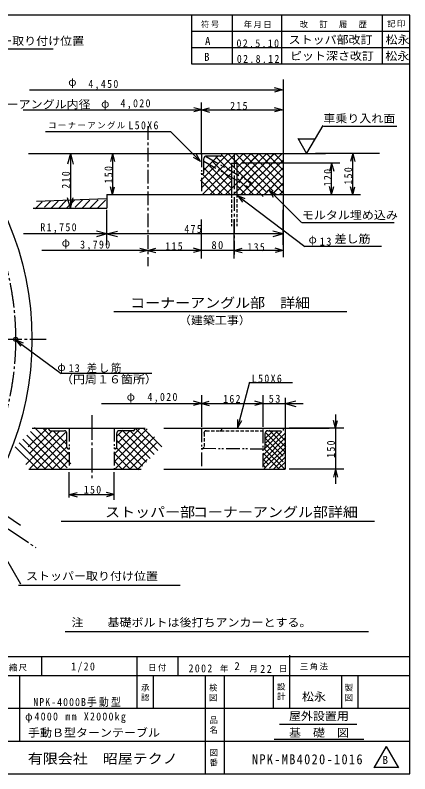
# Model space of a CAD drawing. Units: millimetres, scale not verified. Extents: x -3758 to 3982, y -2808 to 2752.
# Drawn here: x 1088 to 3982, y -2808 to 2752 of the extents above; entities that cross this region are included whole.
import ezdxf
from ezdxf.enums import TextEntityAlignment as Align

# ---------------------------------------------------------------- set-up
doc = ezdxf.new("R2010")
doc.units = ezdxf.units.MM
doc.header["$LTSCALE"] = 20
for name, pattern in [('CHAIN1', [8, 5, -1, 1, -1]), ('CHAIN2', [12, 9, -1, 1, -1]), ('DASHED1', [1.8, 1.2, -0.6]), ('DOUBLE_CHAIN1', [8.8, 5, -1, 0.6, -0.6, 0.6, -1])]:
    doc.linetypes.add(name, pattern=pattern)
doc.layers.add('0-0', color=7, linetype='Continuous')
doc.styles.add('@ＭＳ ゴシック', font='')
doc.styles.add('ＭＳ ゴシック', font='')
doc.styles.get('@ＭＳ ゴシック').set_extended_font_data('@MS Gothic')
doc.styles.get('ＭＳ ゴシック').set_extended_font_data('MS Gothic')

msp = doc.modelspace()

# ---------------------------------------------------------------- linework, layer by layer
at = {"layer": '0-0'}
for p, q in [((2382.5, 2392.92), (2382.5, 2751.88)), ((2682.5, 2396.23), (2682.5, 2751.88)), ((3042.5, 2394.57), (3042.5, 2751.88)), ((3782.5, 2397.89), (3782.5, 2751.88)), ((3982.5, 2631.88), (2382.5, 2631.88)), ((616.04, 2506.06), (1365.83, 2506.06)), ((3982.5, 2511.88), (2382.5, 2511.88)), ((3982.5, 2391.88), (2382.5, 2391.88)), ((3053.83, 2279.71), (3053.83, 978.14)), ((3046.81, 2203.69), (2988.85, 2219.22)), ((1146.3, 2058.26), (3046.81, 2058.26)), ((2455.95, 2057.84), (2397.99, 2073.37)), ((2455.95, 2057.84), (2397.99, 2042.31)), ((2455.95, 2057.84), (2426.8, 2057.84)), ((2455.17, 1731.04), (2455.17, 2111.14)), ((2455.95, 2057.26), (2513.9, 2072.79)), ((2455.95, 2057.26), (2481.6, 2057.26)), ((2455.95, 2057.26), (2513.9, 2041.73)), ((3046.81, 2058.26), (2988.85, 2073.79)), ((3046.81, 2058.26), (2988.85, 2042.73)), ((1310.08, 1900.46), (2226.16, 1900.46)), ((2447.25, 1679.36), (2226.16, 1900.46)), ((3228.16, 1740.02), (3345.64, 1943.5)), ((3348.04, 1937.93), (3887.53, 1937.93)), ((3228.16, 1736.22), (3164.3, 1846.83)), ((3171.07, 1846.59), (3290.96, 1846.59)), ((1185.56, 1736.98), (3363.68, 1736.98)), ((1493.33, 1736.98), (1472.63, 1659.71)), ((1493.33, 1736.98), (1493.33, 1336.98)), ((1493.33, 1736.98), (1514.04, 1659.71)), ((1801.31, 1736.98), (1785.78, 1679.02)), ((1801.31, 1736.98), (1801.31, 1436.98)), ((1801.31, 1736.98), (1816.84, 1679.02)), ((2447.25, 1679.36), (2417.25, 1731.33)), ((2705.25, 1737.38), (2456.22, 1488.35)), ((2648.77, 1737.48), (2457.76, 1546.46)), ((2605.55, 1724.02), (2907.54, 1422.03)), ((2932.85, 1738.71), (2631.58, 1437.44)), ((2653.09, 1733.05), (2935.83, 1450.31)), ((2986.84, 1736.13), (2690.56, 1439.85)), ((2759.16, 1734.72), (2699.28, 1674.84)), ((2711.78, 1730.93), (2980.54, 1462.16)), ((2814, 1732.99), (2715.57, 1634.57)), ((2875.3, 1737.73), (2720.55, 1582.98)), ((3043.68, 1736.4), (2743.84, 1436.56)), ((2760.33, 1738.95), (3057.44, 1441.83)), ((2819.55, 1736.29), (3053.76, 1502.08)), ((2875.04, 1737.38), (3048.96, 1563.45)), ((2931.1, 1737.89), (3052.5, 1616.49)), ((2988.01, 1737.54), (3053.29, 1672.26)), ((3623.4, 1736.98), (3291.35, 1736.98)), ((3563.4, 1736.98), (3547.87, 1679.02)), ((3563.4, 1736.98), (3578.93, 1679.02)), ((3563.4, 1439.39), (3563.4, 1736.98)), ((3760.77, 1736.98), (3590.54, 1736.98)), ((2447.25, 1679.36), (2395.29, 1709.36)), ((2573.2, 1718.47), (2474.04, 1619.31)), ((2533.78, 1682.65), (2672.28, 1544.15)), ((2559.03, 1713.97), (2661.94, 1611.06)), ((3052.69, 1688.84), (2802.82, 1438.97)), ((2665.98, 1641.54), (2460.28, 1435.84)), ((2468.09, 1635.2), (2665.71, 1437.59)), ((2512.59, 1647.27), (2669.97, 1489.89)), ((2674.33, 1667.69), (2713.33, 1667.69)), ((2674.33, 1667.69), (2674.33, 1438.5)), ((2713.33, 1667.69), (2713.33, 1438.5)), ((3468.33, 1667.69), (2752.7, 1667.69)), ((3050.99, 1630.57), (2858.23, 1437.82)), ((3408.33, 1667.69), (3392.8, 1609.73)), ((3408.33, 1667.69), (3423.86, 1609.73)), ((3408.33, 1438.67), (3408.33, 1667.69)), ((2463.12, 1583.61), (2611.07, 1435.65)), ((2670.29, 1589.28), (2521.18, 1440.17)), ((3052.86, 1575.87), (2915.79, 1438.8)), ((2448.01, 1542.15), (2552.39, 1437.77)), ((2667.94, 1530.37), (2575.22, 1437.65)), ((2720.55, 1552.45), (2837.09, 1435.91)), ((3054.73, 1521.17), (2971.91, 1438.36)), ((1801.31, 1436.98), (1785.78, 1494.94)), ((1801.31, 1436.98), (1816.84, 1494.94)), ((2718.23, 1498.2), (2781.5, 1434.93)), ((2950.71, 1469.98), (3187.63, 1233.06)), ((2950.71, 1469.98), (3002.67, 1439.98)), ((2950.71, 1469.98), (2980.71, 1418.02)), ((3054.45, 1464.33), (3028.75, 1438.63)), ((3408.33, 1438.67), (3392.8, 1496.63)), ((3408.33, 1438.67), (3423.86, 1496.63)), ((3563.73, 1436.57), (3548.2, 1494.52)), ((3563.73, 1436.57), (3579.26, 1494.52)), ((3563.73, 1436.57), (3563.73, 1461.16)), ((1758.65, 1405.13), (1243.08, 1386.43)), ((1465.34, 1394.89), (1404.3, 1333.85)), ((1523.66, 1396.64), (1462.62, 1335.6)), ((1493.33, 1336.98), (1472.63, 1414.25)), ((1493.33, 1336.98), (1514.04, 1414.25)), ((1581.01, 1397.42), (1527.72, 1344.13)), ((1636.42, 1396.26), (1576.35, 1336.19)), ((1695.71, 1398.98), (1631.76, 1335.04)), ((1750.15, 1396.85), (1689.11, 1335.82)), ((1760.83, 1436.98), (1760.83, 1336.98)), ((1760.83, 1436.98), (3620.16, 1436.98)), ((2717.33, 1429.67), (3212.46, 1056.96)), ((2717.33, 1429.67), (2772.98, 1407.22)), ((2717.33, 1429.67), (2754.3, 1382.41)), ((1219.52, 1336.98), (1760.83, 1336.98)), ((1285.54, 1384.79), (1234.19, 1333.44)), ((1346.77, 1389.45), (1302.2, 1344.88)), ((1403.15, 1389.26), (1350.83, 1336.94)), ((1760.83, 1069.11), (1760.83, 1325.57)), ((3053.83, 1069.11), (3053.83, 1325.57)), ((2453.83, 968.31), (2453.83, 1255.42)), ((2693.83, 968.31), (2693.83, 1255.42)), ((3190.71, 1233.06), (3867.62, 1233.06)), ((1760.83, 1149.11), (1683.56, 1169.82)), ((1760.35, 1149.32), (1837.63, 1170.03)), ((3053.83, 1149.11), (2976.56, 1169.82)), ((3053.83, 1149.11), (1149.91, 1149.11)), ((1760.83, 1149.11), (1683.56, 1128.41)), ((1760.35, 1149.32), (1784.93, 1149.32)), ((1760.35, 1149.32), (1837.63, 1128.62)), ((3053.83, 1149.11), (2976.56, 1128.41)), ((3211.78, 1059.68), (3775.59, 1059.68)), ((3051.95, 1028.31), (1282.91, 1028.31)), ((2060.22, 1027.08), (2002.27, 1042.61)), ((2060.22, 1027.08), (2002.27, 1011.55)), ((2060.22, 1027.08), (2021.86, 1027.08)), ((2060.99, 1027.85), (2118.95, 1043.38)), ((2060.99, 1027.85), (2093.98, 1027.85)), ((2060.99, 1027.85), (2118.95, 1012.32)), ((2453.83, 1028.31), (2395.87, 1043.84)), ((2453.83, 1028.31), (2395.87, 1043.84)), ((2453.83, 1028.31), (2395.87, 1012.78)), ((2453.83, 1028.31), (2395.87, 1012.78)), ((2693.83, 1028.31), (2751.78, 1043.84)), ((2693.83, 1028.31), (2751.78, 1012.78)), ((3051.95, 1028.31), (2994, 1043.84)), ((3051.95, 1028.31), (2994, 1012.78)), ((1810.5, 578.99), (3519.91, 578.99)), ((1091.34, 373.48), (1424.9, 126.18)), ((1091.34, 373.48), (1147.15, 351.44)), ((1091.34, 373.48), (1128.65, 326.49)), ((1423.46, 129.06), (2088.97, 129.06)), ((2719.84, -270.43), (2809.38, 63.71)), ((2806.41, 60.37), (3121.75, 60.37)), ((2453.83, -33.58), (2453.83, -264.26)), ((2903.83, -33.58), (2903.83, -264.26)), ((3068.83, -51.53), (3068.83, -575.71)), ((1720.05, -93.58), (3200.41, -93.58)), ((2454.38, -93.65), (2396.43, -78.12)), ((2454.38, -93.65), (2396.43, -109.17)), ((2454.38, -93.65), (2429.85, -93.65)), ((2453.83, -93.58), (2511.78, -78.05)), ((2453.83, -93.58), (2511.78, -109.11)), ((2903.83, -93.58), (2845.87, -78.05)), ((2903.83, -93.58), (2845.87, -109.11)), ((3053.85, -93.59), (3060.42, -93.59)), ((3068.63, -93.7), (3146.43, -75.09)), ((3068.63, -93.7), (3081.34, -94.04)), ((3068.63, -93.7), (3145.31, -116.48)), ((2719.84, -270.43), (2719.84, -210.43)), ((2719.84, -270.43), (2749.84, -218.47)), ((3437.2, -275.71), (3421.67, -217.76)), ((3437.2, -175.38), (3437.2, -683.76)), ((3437.2, -275.71), (3452.73, -217.76)), ((1319.08, -276.29), (1183.65, -411.72)), ((1213.4, -275.71), (2040.26, -275.71)), ((1496.25, -536.93), (1229.41, -270.09)), ((1481.92, -466.02), (1290.13, -274.23)), ((1814.2, -465.33), (2003.58, -275.95)), ((1968.83, -273.74), (2134.68, -439.59)), ((2026.77, -275.11), (2162.97, -411.31)), ((2178.12, -275.71), (3391.25, -275.71)), ((3053.83, -275.95), (3053.83, -292.12)), ((3497.2, -275.71), (3097.16, -275.71)), ((1415.28, -293.22), (1166.43, -542.08)), ((1422.08, -575.89), (1172.84, -326.66)), ((1358.37, -293.57), (1189.91, -462.02)), ((1457.88, -307.19), (1194.71, -570.36)), ((1467.97, -565.21), (1201.13, -298.37)), ((1464.8, -392.34), (1368.44, -295.98)), ((1817.16, -518.94), (2056.09, -280.01)), ((1823.42, -569.24), (2075.56, -317.1)), ((1833.6, -332.79), (1874.34, -292.05)), ((1839.87, -383.09), (1927.95, -295.01)), ((1844.14, -318.75), (2049.83, -524.44)), ((1872.42, -290.47), (2078.11, -496.16)), ((1932.21, -293.69), (2106.4, -467.88)), ((3067.82, -311.6), (2904.65, -474.77)), ((3044.61, -299.45), (2919.51, -424.55)), ((2976.71, -296.64), (2924.83, -348.52)), ((3012.69, -296.01), (2927.26, -381.45)), ((2928.98, -311.66), (3071.01, -453.69)), ((2950.19, -290.45), (3073.89, -414.15)), ((2997.24, -295.08), (3070.36, -368.19)), ((1307.14, -574.09), (1116.28, -383.22)), ((1364.15, -574.53), (1144.56, -354.94)), ((1461.94, -359.7), (1247.24, -574.4)), ((1830.68, -361.86), (2021.55, -552.73)), ((1874.83, -574.4), (2110.54, -338.7)), ((1929.54, -576.26), (2124, -381.8)), ((3066.25, -348.52), (2908.08, -506.69)), ((3068.35, -381.78), (2908.47, -541.66)), ((2924.37, -349.49), (3054.2, -479.31)), ((1252.91, -576.43), (1087.99, -411.51)), ((1462.7, -415.51), (1304.15, -574.06)), ((1830.19, -417.94), (1993.26, -581.01)), ((3069.53, -415.95), (2913.95, -571.54)), ((2915.17, -425.14), (3066.02, -575.98)), ((2924.08, -391.62), (3053.9, -521.44)), ((1483.28, -451.5), (1364.37, -570.41)), ((1812.1, -456.42), (1926.99, -571.31)), ((2905.36, -500.17), (2948.43, -543.24)), ((2905.65, -458.04), (3025.63, -578.02)), ((3068.88, -451.96), (2952.98, -567.86)), ((3068.23, -487.97), (2983.91, -572.28)), ((1486.24, -505.11), (1416.87, -574.48)), ((1813.46, -514.35), (1870.91, -571.8)), ((1989.75, -572.62), (2056.92, -505.45)), ((2903.22, -540.46), (2927.21, -564.46)), ((3067.58, -523.97), (3017.83, -573.72)), ((1189.08, -575.71), (2012.69, -575.71)), ((1484.45, -782.7), (1484.45, -597.77)), ((1814.45, -799.7), (1814.45, -597.77)), ((2178.12, -575.71), (3068.83, -575.71)), ((3497.2, -575.71), (3097.16, -575.71)), ((3437.2, -575.71), (3421.67, -633.67)), ((3437.2, -575.71), (3452.73, -633.67)), ((1484.45, -761.93), (1542.41, -746.4)), ((1484.45, -761.93), (1814.45, -761.93)), ((1484.45, -761.93), (1542.41, -777.46)), ((1814.45, -761.93), (1756.5, -746.4)), ((1814.45, -761.93), (1756.5, -777.46)), ((1126.13, -988.25), (869.67, -813.63)), ((817.94, -882.28), (1126.2, -1416.19)), ((1814.45, -871.74), (1814.45, -862.03)), ((1424.51, -955.8), (3722.1, -955.8)), ((1112.04, -1424.51), (2297.59, -1424.51)), ((1454.91, -1764.55), (3678.98, -1764.55)), ((2282.5, -2085.66), (2282.5, -1945.04)), ((3102.5, -2330.68), (3102.5, -1938)), ((982.81, -1948.12), (3982.5, -1948.12)), ((1282.5, -2085.66), (1282.5, -1948.56)), ((1982.5, -2330.68), (1982.5, -1948.1)), ((2102.5, -1948.91), (2102.5, -1948.1)), ((3102.5, -2085.66), (3102.5, -1948.56)), ((983.55, -2088.12), (3982.5, -2088.12)), ((1122.5, -2564.34), (1122.5, -2085.66)), ((2102.5, -2330.68), (2102.5, -2089.29)), ((2482.5, -2808.12), (2482.5, -2090.62)), ((2622.5, -2808.12), (2622.5, -2090.62)), ((2802.5, -2085.66), (2802.5, -2085.2)), ((2982.5, -2330.68), (2982.5, -2091.19)), ((3482.5, -2330.68), (3482.5, -2091.19)), ((3602.5, -2330.68), (3602.5, -2091.19)), ((982.4, -2328.12), (3982.5, -2328.12)), ((3025.4, -2443.25), (3594.5, -2443.25)), ((2987.25, -2554.53), (3645.37, -2554.53)), ((982.4, -2568.12), (3982.5, -2568.12)), ((3809.29, -2608.04), (3719.29, -2763.93)), ((3809.29, -2608.04), (3899.29, -2763.93)), ((3717.65, -2759.12), (3897.65, -2759.12))]:
    msp.add_line(p, q, dxfattribs=at)
at = {"layer": '0-0', "linetype": 'CHAIN1'}
for p, q in [((2060.83, 1939.17), (2060.83, 912.94)), ((2693.83, 1736.98), (2693.83, 980.21))]:
    msp.add_line(p, q, dxfattribs=at)
at = {"layer": '0-0', "linetype": 'DOUBLE_CHAIN1'}
for p, q in [((2453.83, 1736.98), (2453.83, 1438.5)), ((2603.83, 1730.98), (2603.83, 1736.98)), ((2925.27, 1731.12), (2716.87, 1522.73)), ((2987.8, 1737.08), (2719.85, 1469.14)), ((2869.11, 1731.53), (2719.88, 1582.31)), ((3041.56, 1734.29), (2739.5, 1432.22)), ((2471.83, 1598.98), (2471.83, 1700.98)), ((2472.22, 1680.71), (2799.36, 1491.83)), ((2566.02, 1711.28), (2476.82, 1622.09)), ((2489.15, 1715.96), (2818.86, 1525.61)), ((2591.83, 1718.98), (2489.83, 1718.98)), ((3046.75, 1682.91), (2799.76, 1435.91)), ((3048.76, 1628.34), (2857.42, 1437.01)), ((2459.83, 1586.98), (2452.53, 1586.98)), ((3046.78, 1569.79), (2912.93, 1435.95)), ((2669.27, 1531.7), (2572.54, 1434.97)), ((3051.17, 1517.62), (2971.91, 1438.36)), ((3048.39, 1458.27), (3027.33, 1437.2)), ((1334.45, -281.71), (1334.45, -272.27)), ((1484.45, -273.61), (1484.45, -569.78)), ((1814.45, -271.45), (1814.45, -569.78)), ((1964.45, -281.71), (1964.45, -275.18)), ((2453.83, -276.25), (2453.83, -571.25)), ((2603.83, -281.71), (2603.83, -275.34)), ((1346.45, -293.71), (1448.45, -293.71)), ((1466.45, -413.71), (1466.45, -311.71)), ((1832.45, -413.71), (1832.45, -311.71)), ((1952.45, -293.71), (1850.45, -293.71)), ((2903.83, -284.9), (2903.83, -571.25)), ((2921.83, -413.71), (2921.83, -311.71)), ((2939.83, -293.71), (3053.26, -293.71)), ((1478.45, -425.71), (1487.31, -425.71)), ((1820.45, -425.71), (1813.75, -425.71)), ((2459.83, -425.71), (2453.83, -425.71)), ((2459.69, -422.48), (2908.31, -425.87))]:
    msp.add_line(p, q, dxfattribs=at)
at = {"layer": '0-0', "linetype": 'DASHED1'}
for p, q in [((2818.86, 1525.61), (2799.36, 1491.83)), ((2674.19, 1436.78), (2674.19, 1206.41)), ((2713.5, 1438.5), (2713.5, 1206.41)), ((3053.64, 1436.4), (3053.64, 1287.14)), ((2473.4, -312.4), (2473.4, -412.44)), ((2489.2, -293.59), (2904.42, -293.59))]:
    msp.add_line(p, q, dxfattribs=at)
at = {"layer": '0-0', "linetype": 'CHAIN2'}
for p, q in [((-3363.68, 376.81), (1314.22, 376.81)), ((1649.45, -180.65), (1649.45, -649.77)), ((837.39, -876.34), (1238.77, -1149.63))]:
    msp.add_line(p, q, dxfattribs=at)
at = {"layer": '0-0'}
msp.add_lwpolyline([(-3757.5, -2808.12), (3982.5, -2808.12), (3982.5, 2751.88), (-3757.5, 2751.88)], close=True, dxfattribs=at)
msp.add_lwpolyline([(1192.57, 2203.69), (3046.81, 2203.69), (2988.85, 2188.16)], dxfattribs=at)
for centre, radius in [((-999.5, 376.3), 2210), ((1091.17, 376.47), 15)]:
    msp.add_circle(centre, radius, dxfattribs=at)
at = {"layer": '0-0', "linetype": 'CHAIN2'}
msp.add_circle((-999.5, 376.3), 2090, dxfattribs=at)
at = {"layer": '0-0', "linetype": 'DOUBLE_CHAIN1'}
for centre, radius, start, end in [((2591.83, 1730.98), 12, 270, 0), ((2489.83, 1700.98), 18, 90, 180), ((2459.83, 1598.98), 12, 224.72293, 0), ((1346.45, -281.71), 12, 180, 270), ((1448.45, -311.71), 18, 0, 90), ((1850.45, -311.71), 18, 90, 180), ((1952.45, -281.71), 12, 270, 0), ((2489.83, -311.71), 18, 90, 180), ((2591.83, -281.71), 12, 270, 0), ((2939.83, -311.71), 18, 90, 180), ((1478.45, -413.71), 12, 180, 270), ((1820.45, -413.71), 12, 270, 0), ((2459.83, -413.71), 12, 270, 0), ((2909.83, -413.71), 12, 270, 0)]:
    msp.add_arc(centre, radius, start, end, dxfattribs=at)

# ---------------------------------------------------------------- texts
at = {"layer": '0-0', "style": 'ＭＳ ゴシック', "width": 1.1}
for s, height, p in [('ストッパー取り付け位置', 58.65, (625.65, 2515.67)), ('ストッパ部改訂', 58.65, (3093.33, 2524.44)), ('松永', 58.65, (3804.44, 2524.44)), ('ピット深さ改訂', 58.65, (3103.02, 2406.17)), ('松永', 58.65, (3802.45, 2405.13)), ('コーナーアングル内径', 58.65, (760.99, 2051.08)), ('車乗り入れ面', 58.65, (3348.04, 1947.44)), ('モルタル埋め込み', 58.65, (3190.71, 1239.21)), ('差し筋', 58.65, (3430.09, 1065.12)), ('コーナーアングル部\u3000詳細', 73.31, (1930.82, 585.13)), ('（建築工事）', 58.65, (2288.4, 468.71)), ('（円周１６箇所）', 58.65, (1423.46, 35.61)), ('ストッパー部', 73.31, (1747.27, -948.51)), ('コーナーアングル部詳細', 73.31, (2391.73, -948.51)), ('ストッパー取り付け位置', 58.65, (1167.18, -1406.13)), ('注\u3000\u3000基礎ボルトは後打ちアンカーとする。', 58.65, (1500.86, -1746.17)), ('松永', 58.65, (3191.11, -2289.93)), ('屋外設置用', 58.65, (3095.35, -2432.12)), ('手動Ｂ型ターンテーブル', 58.65, (1181.6, -2553.88)), ('基\u3000礎\u3000図', 58.65, (3096.09, -2553.88)), ('有限会社\u3000昭屋テクノ', 73.31, (1180.31, -2755.43))]:
    msp.add_text(s, height=height, dxfattribs=at).set_placement(p, align=Align.BOTTOM_LEFT)
at = {"layer": '0-0', "style": 'ＭＳ ゴシック'}
for s, p in [('A', (2480, 2515.56)), ('B', (2473.46, 2399.54)), ('φ', (1477.04, 2216.35)), ('φ', (1718.24, 2056.55)), ('φ', (3239.66, 1062.4)), ('φ', (1428.93, 1038.68)), ('φ', (1397.53, 126.87)), ('φ', (1906.03, -90.3)), ('2', (2695.57, -2065.18)), ('B', (3782.63, -2753.1))]:
    msp.add_text(s, height=58.65, dxfattribs=at).set_placement(p, align=Align.BOTTOM_LEFT)
at = {"layer": '0-0', "attachment_point": 7, "style": 'ＭＳ ゴシック'}
for s, insert, char_height in [('\\T1.17;符号', (2450.75, 2656.75), 43.99), ('\\T1.17;年月日', (2763.57, 2656.75), 43.99), ('\\T1.17;改\u3000訂\u3000履\u3000歴', (3173.77, 2656.75), 43.99), ('\\T1.17;記印', (3816, 2662.96), 43.99), ('\\T1.28;\\W0.9;02.5.10', (2711.11, 2515.56), 58.65), ('\\T1.28;\\W0.9;02.8.12', (2713.69, 2401.2), 58.65), ('\\T1.28;\\W0.9;4,450', (1624.24, 2203.75), 58.65), ('\\T1.28;\\W0.9;4,020', (1860.46, 2062.02), 58.65), ('\\T1.27;\\W0.9;215', (2664.48, 2057.33), 58.65), ('\\T1.17;コーナーアングル', (1329.1, 1918.27), 43.99), ('\\T1.28;\\W0.9;L50X6', (1918.56, 1914.88), 58.65), ('\\T1.28;\\W0.9;R1,750', (1272.36, 1153.37), 58.65), ('\\T1.27;\\W0.9;475', (2328.89, 1155.56), 58.65), ('\\T1.27;\\W0.95;13', (3321.28, 1062.4), 58.65), ('\\T1.28;\\W0.9;3,790', (1564.39, 1026.67), 58.65), ('\\T1.27;\\W0.9;115', (2188.82, 1028.48), 58.65), ('\\T1.27;\\W0.95;80', (2527.52, 1036.88), 58.65), ('\\T1.27;\\W0.9;135', (2791.11, 1022.22), 58.65), ('\\T1.17;\\W0.95;13\\~差し筋', (1479.54, 129.06), 58.65), ('\\T1.28;\\W0.9;L50X6', (2823.41, 58.82), 58.65), ('\\T1.28;\\W0.9;4,020', (2057.8, -90.3), 58.65), ('\\T1.27;\\W0.9;162', (2613.15, -90.18), 58.65), ('\\T1.27;\\W0.95;53', (2947.34, -89.11), 58.65), ('\\T1.27;\\W0.9;150', (1591.11, -755.56), 58.65), ('\\T1.17;縮尺', (1041.1, -2056.41), 43.99), ('\\T1.28;\\W0.9;1/20', (1498.33, -2064.7), 58.65), ('\\T1.17;日付', (2062.53, -2056.41), 43.99), ('\\T1.17;三角法', (3176.13, -2048.73), 43.99), ('\\T1.28;\\W0.9;2002', (2359.65, -2065.18), 58.65), ('\\T1.17;\u3000\u3000\u3000年\u3000\u3000月\u3000\u3000日', (2373.57, -2064.09), 43.99), ('\\T1.27;\\W0.95;22', (2884.53, -2068.68), 58.65), ('\\T1.22;\\W0.9;NPK-4000B手動型', (1220.31, -2318.09), 58.65), ('\\T1.26;\\W0.9;φ4000\\~mm\\~X2000kg\\~', (1160.89, -2436.49), 58.65), ('\\T1.22;\\W0.9;NPK-MB4020-1016', (2824.08, -2739.11), 73.31)]:
    msp.add_mtext(s, dxfattribs=dict(at, insert=insert, char_height=char_height))
at = {"layer": '0-0', "attachment_point": 7}
for s, insert, char_height, rotation, style in [('\\T1.27;\\W0.9;150', (1802.06, 1518.77), 58.65, 90, 'ＭＳ ゴシック'), ('\\T1.27;\\W0.9;120', (3410.63, 1497.94), 58.65, 90, 'ＭＳ ゴシック'), ('\\T1.27;\\W0.9;150', (3560.79, 1510.16), 58.65, 90, 'ＭＳ ゴシック'), ('\\T1.27;\\W0.9;210', (1489.3, 1480.53), 58.65, 90, 'ＭＳ ゴシック'), ('\\T1.27;\\W0.9;150', (3433.83, -492.29), 58.65, 90, 'ＭＳ ゴシック'), ('\\T1.17;承認', (2012.61, -2144.73), 43.99, 270, '@ＭＳ ゴシック'), ('\\T1.17;検図', (2511.81, -2144.73), 43.99, 270, '@ＭＳ ゴシック'), ('\\T1.17;設計', (3011.01, -2137.05), 43.99, 270, '@ＭＳ ゴシック'), ('\\T1.17;製図', (3506.37, -2144.73), 43.99, 270, '@ＭＳ ゴシック'), ('\\T1.17;品名', (2515.65, -2382.81), 43.99, 270, '@ＭＳ ゴシック'), ('\\T1.17;図番', (2515.65, -2620.89), 43.99, 270, '@ＭＳ ゴシック')]:
    msp.add_mtext(s, dxfattribs=dict(at, insert=insert, char_height=char_height, rotation=rotation, style=style))

doc.saveas('drawing.dxf')
